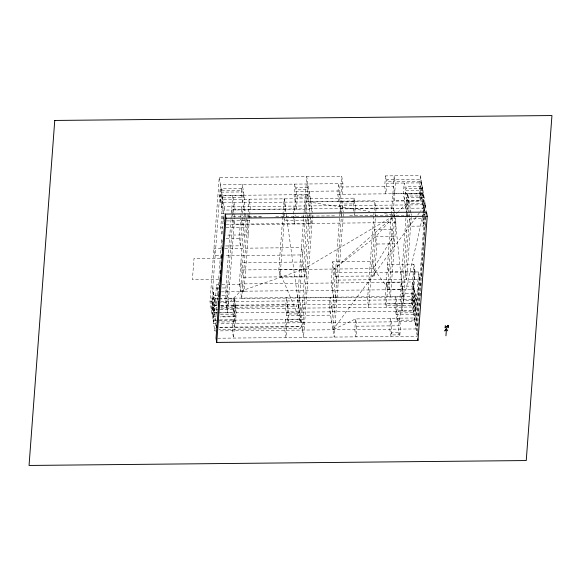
<?xml version="1.0" encoding="UTF-8"?>
<svg xmlns="http://www.w3.org/2000/svg" width="581" height="581" viewBox="0 0 581 581"><rect width="100%" height="100%" fill="white"/><g stroke="black" fill="none" stroke-linecap="round" stroke-linejoin="round"><path stroke-width="0.44" stroke-dasharray="2.9 2.18" d="M217.447 330.901L214.825 330.93L209.988 301.706L219.24 177.532L341.73 176.326L342.943 183.632L342.144 194.272L340.938 186.966L341.73 176.326M218.333 284.581L216.524 284.596L213.612 323.624L215.42 323.602M424.718 212.755L425.314 204.773L224.077 206.756L221.964 235.138L220.751 227.832L222.872 199.45L354.112 198.157L355.318 205.463L354.853 211.673M214.825 330.93L218.594 280.376M218.725 278.597L221.702 238.689L222.24 241.936M218.492 293.485L218.623 291.698M219.226 283.659L219.357 281.872M230.984 219.458L225.116 298.235L227.534 312.854L234.608 217.948M231.049 218.558L232.778 195.354L235.203 209.966L235 212.624M232.734 219.553L226.321 305.548L240.505 291.226L303.333 269.33L390.142 218.006M261.37 216.568L232.93 216.851L233.199 213.3M233.264 212.414L233.99 202.66M234.673 217.062L234.935 213.51M234.702 298.83L232.32 330.756L233.533 338.062L235.915 306.136L234.702 298.83L220.707 298.968M225.53 245.966L240.411 245.821L239.198 238.515L240.65 219.001M240.781 217.229L241.58 206.582L242.655 213.074M235.073 305.461L234.281 316.1L220.279 316.238M242.742 202.573L243.533 191.926L221.659 192.144L220.867 202.784L422.104 200.801L422.895 190.161L405.393 190.336L404.601 200.975M240.411 245.821L242.72 214.774M239.292 283.92L401.159 282.322L403.577 296.935L241.711 298.532L239.292 283.92L244.848 209.414L245.385 212.661M245.857 219.422L240.505 291.226L402.364 289.628L395.065 217.94M241.711 298.532L247.731 217.817M247.796 216.931L249.118 199.189L250.324 206.495L249.728 214.476M221.354 291.865L243.984 291.647L249.663 215.369M280.035 277.108L285.322 206.153L284.116 198.847L278.829 269.802L280.035 277.108L306.281 276.846L305.076 269.54L278.829 269.802L301.111 322.76L308.845 218.986M287.566 304.938L286.774 315.585L330.524 315.156L331.315 304.509M295.235 202.057L296.027 191.41L339.776 190.982L338.984 201.622M294.887 218.696L294.487 224.019L293.282 216.713L294.073 206.066L295.017 211.745M294.952 217.81L295.213 214.258M303.602 218.688L297.479 300.842L303.529 337.372L312.716 214.084M303.667 217.781L306.732 176.668L312.643 212.385M298.692 308.148L305.352 218.761M305.417 217.853L307.945 183.974M299.898 315.454L300.689 304.814M303.333 269.33L307.102 218.819M309.15 191.28L308.358 201.927L369.843 211.404M308.91 218.1L309.172 214.556M310.363 198.586L309.303 212.777L309.84 216.023M302.316 330.066L310.646 218.311M310.777 216.539L311.569 205.892M332.746 261.726L335.164 276.338L374.542 275.953L372.123 261.341L332.746 261.726L331.163 283.012L333.581 297.625M340.727 212.174L337.772 194.315L338.563 183.676L343.269 212.087M332.376 290.318L333.959 269.032L392.088 217.643M331.729 322.462L339.791 214.324M339.841 213.641L340.982 198.288M423.302 213.59L399.35 318.475L355.594 318.904L332.942 329.768L341.534 214.462M341.592 213.692L342.194 205.594M343.335 213.801L334.148 337.074L329.311 307.85L330.102 297.203L332.521 311.815M354.112 198.157L353.313 208.797L353.72 211.237M354.788 212.559L354.526 216.103L354.257 214.483M356.799 326.21L356.008 336.857L354.795 329.55L355.594 318.904L356.799 326.21L400.563 325.781L399.772 336.428L398.559 329.122L399.35 318.475L400.563 325.781M373.736 216.168L367.475 300.152L368.681 307.458L376.089 208.121L374.876 200.815L304.88 201.505L306.899 213.677M373.801 215.26L374.876 200.815M374.542 275.953L376.916 244.02L374.498 229.408L392.001 229.234M385.479 175.89L384.687 186.537L385.893 193.843L386.685 183.197L385.479 175.89L420.477 175.549L426.389 211.266M394.528 213.634L396.002 222.559L390.454 297.065L388.035 282.453M396.932 303.863L396.14 314.51L413.643 314.336L415.197 293.398L402.074 293.528M405.814 208.281L406.606 197.642L424.101 197.467L422.518 218.754L423.723 226.06L410.6 226.191L409.394 218.884L422.518 218.754M405.945 218.064L400.098 296.513L402.517 311.125L409.394 218.884M406.01 217.156L407.768 193.626L410.992 213.111M407.288 212.043L407.02 215.587L403.396 193.669L404.187 183.03L407.811 204.948L407.354 211.157M401.311 303.819L407.695 218.129M407.76 217.221L408.029 213.605M408.102 212.697L408.973 200.932L398.493 211.52M409.525 217.112L409.787 213.561M409.852 212.675L410.186 208.238M411.261 217.323L406.635 279.396L405.429 272.09M417.136 335.44L411.217 299.723L413.868 264.246L387.614 264.5L388.827 271.806L415.074 271.552L412.43 307.029L219.945 308.925M419.155 193.284L392.901 193.546L394.114 200.852L420.361 200.59L419.155 193.284L420.477 175.549M420.361 200.59L421.683 182.855L386.685 183.197M418.552 271.959L419.758 279.265L336.646 280.086L335.433 272.779L418.552 271.959L414.849 321.642L219.03 323.573M423.484 217.512L423.513 223.859L424.21 214.491M423.549 216.662L423.803 213.256M423.963 211.128L424.66 201.76L425.009 203.844L424.435 211.513M424.384 217.192L416.061 328.948L218.325 330.894M424.653 213.641L424.522 215.413L424.253 213.793M425.757 217.338L417.18 332.361L416.838 330.269L425.742 210.758L426.091 212.842M417.332 335.353L417.601 331.751M418.073 325.454L418.342 321.859M418.814 315.556L419.075 311.961M419.547 305.657L419.751 302.962M420.288 295.758L420.484 293.064M421.022 285.867L421.225 283.165M421.697 276.868L421.966 273.266M422.431 266.969L422.699 263.367M423.171 257.071L423.367 254.369M423.905 247.172L424.108 244.47M424.646 237.273L424.849 234.571M425.379 227.374L425.582 224.68M423.498 212.704L425.314 204.773L420.477 211.31M332.942 329.768L417.26 215.674M417.797 214.948L419.94 212.043M392.407 217.933L375.711 236.714L333.959 269.032M393.003 217.265L397.876 212.138M392.771 217.047L394.797 215.253L383.213 213.467M342.943 183.632L220.453 184.838L211.194 309.012L219.357 308.932M340.938 186.966L393.431 186.45L394.644 193.756M337.772 194.315L420.891 193.495L424.115 212.98M340.19 208.928L423.309 208.107M224.527 213.612L221.811 213.641L223.024 220.947L225.733 220.918M275.779 216.43L336.167 215.834M349.697 215.696L394.797 215.253L389.241 289.759L373.329 268.647L375.711 236.714L393.206 236.54L373.329 268.647L242.088 269.94M248.929 217.149L261.603 217.018M396.162 215.696L409.649 215.566M226.641 220.911L249.271 220.686L248.327 215.006M396.002 222.559L234.143 224.157L233.337 219.284M226.241 224.687L311.99 223.845L311.184 218.972M220.751 227.832L222.567 227.817M226.183 227.781L247.005 227.57L248.21 234.877L225.581 235.102M226.074 238.646L239.198 238.515M376.916 244.02L394.419 243.846L392.008 229.11M221.165 248.414L213.953 248.486L215.159 255.793L220.577 255.742M224.774 248.377L301.445 247.622L302.657 254.928L224.179 255.705M220.243 258.196L193.996 258.458L192.413 279.744L218.659 279.483M221.957 284.545L242.771 284.341L243.984 291.647M218.877 288.016L212.755 288.074L215.173 302.694L216.924 302.672M222.378 287.98L225.878 287.951L228.297 302.563L220.424 302.636M387.505 289.549L413.752 289.287L412.546 281.981L386.292 282.243L387.505 289.541M220.446 291.88L217.73 291.902L216.524 284.596M217.468 295.351L213.968 295.38L212.406 316.318L216.778 316.275M221.84 295.308L227.091 295.257M218.115 298.307L211.992 298.365L214.411 312.977L217.033 312.956M218.986 298.3L413.222 296.383L415.64 310.995L217.911 312.948M219.829 298.975L217.207 298.997L217.606 301.437M209.988 301.706L217.2 301.633M220.809 301.597L411.217 299.723M216.757 305.308L212.232 305.352L212.581 307.436L217.105 307.393M220.381 305.272L296.448 304.524L296.789 306.608L220.729 307.356M213.198 305.671L217.57 305.628M221.07 305.599L414.435 303.689M221.041 306.281L235.915 306.136M219.037 309.615L216.408 309.644L216.945 312.89M219.909 309.608L233.911 309.47L235.116 316.776L220.243 316.921M217.49 312.614L213.111 312.658L213.459 314.742L216.081 314.72M218.362 312.607L232.364 312.469L232.712 314.553L220.46 314.677M216.074 319.942L214.324 319.964L214.665 322.048L216.415 322.034M219.574 319.913L233.569 319.775L233.918 321.859L217.294 322.019M218.245 320.262L215.616 320.284L216.023 322.724M219.117 320.254L303.108 319.427L304.321 326.733L218.579 327.575M219.48 327.226L300.072 326.435L300.421 328.519L218.921 329.325M217.781 338.222L417.267 336.254M411.13 213.924L411.399 215.544M413.868 264.246L415.074 271.552M394.39 212.82L393.584 207.947L231.725 209.545L232.262 212.791M340.865 212.987L341.265 215.42M335.586 294.291L336.791 301.597M309.978 216.836L310.515 220.083L284.269 220.344L284 218.717M307.029 214.491L307.298 216.117M307.436 216.931L308.511 223.424M299.484 297.508L301.902 312.12M283.194 213.852L283.862 217.911M245.516 213.474L247.266 224.026M241.188 219.662L241.994 224.535M232.393 213.605L232.93 216.851M219.24 177.532L225.021 212.435M223.286 217.396L223.685 219.836M233.119 320.116L234.325 327.423M284.116 198.847L301.111 322.76M212.544 302.665L211.847 312.033L212.196 314.118L212.893 304.749L212.544 302.665M213.314 292.359L212.639 301.408L212.987 303.5L213.663 294.444L213.314 292.359M221.005 189.137L220.308 198.506L220.657 200.59L221.354 191.222L221.005 189.137M213.757 309.971L213.06 319.339L213.401 321.424L214.106 312.055L213.757 309.971M214.527 299.658L213.852 308.714L214.193 310.799L214.868 301.75L214.527 299.658M222.218 196.436L221.521 205.805L221.862 207.896L222.559 198.528L222.218 196.436M233.86 298.155L233.068 308.794L235.487 323.406L236.278 312.767L233.86 298.155M242.321 184.62L241.529 195.267L243.947 209.879L244.739 199.232L242.321 184.62M286.36 297.632L285.569 308.279L287.987 322.891L288.779 312.244L286.36 297.632M294.821 184.104L294.022 194.751L296.448 209.363L297.24 198.717L294.821 184.104M285.612 319.594L284.821 330.24L286.026 337.546L286.825 326.9L285.612 319.594M394.223 175.803L384.971 299.978L386.183 307.284L395.436 183.117L394.223 175.803M390.606 318.562L389.807 329.202L391.02 336.508L391.812 325.868L390.606 318.562M395.726 296.557L394.935 307.204L397.353 321.816L398.145 311.169L395.726 296.557M413.069 286.709L411.907 302.323L412.249 304.408L413.418 288.793L413.069 286.709M414.391 268.967L413.229 284.581L413.57 286.665L414.74 271.058L414.391 268.967M421 180.277L419.838 195.884L420.186 197.976L421.348 182.361L421 180.277M413.781 300.682L413.084 310.051L413.432 312.135L414.13 302.766L413.781 300.682M414.551 290.377L413.875 299.426L414.224 301.517L414.892 292.461L414.551 290.377M422.242 187.155L421.545 196.523L421.893 198.608L422.59 189.239L422.242 187.155M414.994 307.988L414.289 317.357L414.638 319.441L415.335 310.072L414.994 307.988M415.756 297.675L415.081 306.732L415.43 308.816L416.105 299.767L415.756 297.675M423.455 194.453L422.75 203.822L423.099 205.914L423.796 196.545L423.455 194.453M419.09 276.556L415.524 324.365L415.873 326.449L419.431 278.648L419.09 276.556M393.947 179.478L386.968 179.544L387.316 181.635L394.288 181.562L393.947 179.478M419.504 179.224L396.409 179.456L396.758 181.541L419.852 181.316L419.504 179.224M241.616 188.295L222.37 188.484L222.712 190.568L241.965 190.379L241.616 188.295M307.763 187.641L296.208 187.757L296.557 189.842L308.104 189.733L307.763 187.641M421.24 186.523L405.843 186.675L406.184 188.76L421.588 188.614L421.24 186.523M307.153 194.62L219.654 195.477L222.073 210.09L309.571 209.233L307.153 194.62M242.829 195.601L223.576 195.79L223.925 197.874L243.17 197.685L242.829 195.601M308.969 194.947L297.421 195.063L297.762 197.148L309.317 197.032L308.969 194.947M422.445 193.829L407.049 193.981L407.397 196.066L422.794 195.913L422.445 193.829M353.931 201.818L342.376 201.934L342.725 204.018L354.272 203.909L353.931 201.818M423.658 201.135L408.261 201.287L408.603 203.372L424.007 203.219L423.658 201.135M302.127 262.024L240.883 262.634L243.301 277.246L304.546 276.636L302.127 262.024M413.992 286.092L400.868 286.222L403.287 300.835L416.41 300.711L413.992 286.092M410.251 303.398L387.157 303.631L387.498 305.715L410.6 305.49L410.251 303.398M298.511 311.815L286.956 311.932L287.305 314.016L298.852 313.9L298.511 311.815M411.987 310.697L396.591 310.85L396.932 312.934L412.328 312.789L411.987 310.697M299.716 319.122L288.169 319.238L288.51 321.322L300.065 321.206L299.716 319.122M413.193 318.003L397.796 318.156L398.145 320.24L413.541 320.087L413.193 318.003M398.275 332.782L391.303 332.848L391.645 334.939L398.624 334.867L398.275 332.782"/><path stroke-width="0.87" d="M218.238 303.609L218.369 301.822M218.768 296.463L218.972 293.783M219.306 289.323L219.567 285.75M219.901 281.284L220.17 277.711M220.504 273.244L220.7 270.564M221.1 265.205L221.303 262.525M221.63 258.066L221.898 254.493M222.232 250.026L222.429 247.346M225.29 214.062L216.038 338.236L216.728 342.412L417.957 340.43L427.217 216.255L426.519 212.08L225.29 214.062L225.98 218.238L216.728 342.412M426.389 213.881L426.519 212.08M445.148 327.837L448.191 325.483L445.148 327.837L445.322 325.505M448.162 325.309L448.016 327.807L448.191 325.483M225.98 218.238L427.217 216.255M447.748 330.814L446.462 328.817L444.879 330.843L446.462 328.817L445.947 335.796M417.681 338.759L417.957 340.43M224.222 223.082L224.498 224.702M218.144 304.684L218.412 306.303M216.422 325.157L216.829 327.59M54.759 120.449L29.05 465.454L526.241 460.551L551.95 115.546L54.759 120.449"/></g></svg>
